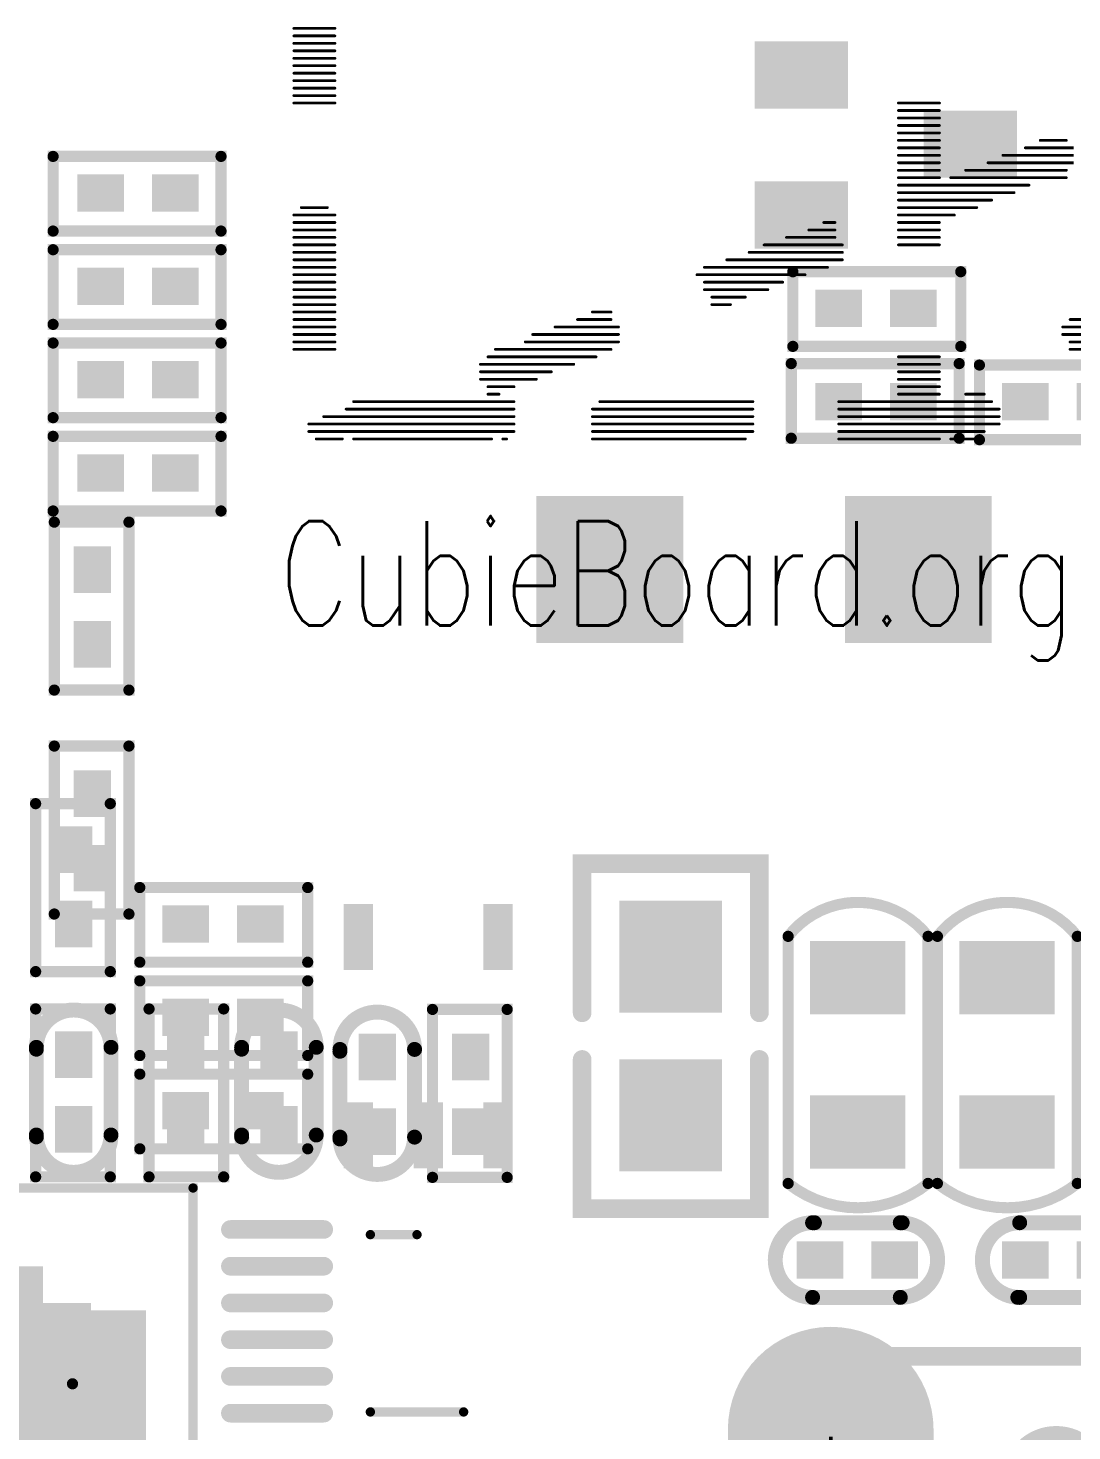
# Model space of a CAD drawing. Extents: x -396 to 4142, y 20 to 2755.
# Drawn here: x 766 to 1325, y 668 to 1420 of the extents above; entities that cross this region are included whole.
import ezdxf

# ---------------------------------------------------------------- set-up
doc = ezdxf.new("R2010")
doc.units = 0
for name, color, linetype in [('2D_LINE_105', 2, 'CONTINUOUS'), ('DRIL_PLTE_THRU_01', 16, 'CONTINUOUS'), ('DRIL_PLTE_THRU_02', 3, 'CONTINUOUS'), ('DRIL_PLTE_THRU_03', 96, 'CONTINUOUS'), ('DRIL_PLTE_THRU_04', 146, 'CONTINUOUS'), ('DRIL_PLTE_THRU_05', 2, 'CONTINUOUS'), ('DRIL_PLTE_THRU_06', 5, 'CONTINUOUS'), ('DRIL_SYMBOL', 255, 'CONTINUOUS'), ('PADS_BOT', 186, 'CONTINUOUS'), ('PADS_INNER', 1, 'CONTINUOUS'), ('PADS_TOP', 1, 'CONTINUOUS'), ('PART_BOT_2DLINE_00', 56, 'CONTINUOUS'), ('PART_TOP_2DLINE_00', 67, 'CONTINUOUS'), ('PART_TOP_2DLINE_01', 67, 'CONTINUOUS'), ('TEXT_105', 2, 'CONTINUOUS')]:
    doc.layers.add(name, color=color, linetype=linetype)
doc.styles.add('W10', font='simplex', dxfattribs={"width": 0.75})

# ---------------------------------------------------------------- blocks, each defined once
blk = doc.blocks.new('SMOOTH_1$5')
at = {"const_width": 0.75}
blk.add_lwpolyline([(-0.37, 0, 1), (0.37, 0, 1)], format="xyb", close=True, dxfattribs=at)
blk = doc.blocks.new('DRAWING_5811')
at = {"layer": '2D_LINE_105', "const_width": 1.5}
for points in [[(-12, 220), (10, 220)], [(-12, 216), (10, 216)], [(-12, 212), (10, 212)], [(-12, 208), (10, 208)], [(-12, 204), (10, 204)], [(-12, 200), (10, 200)], [(-12, 196), (10, 196)], [(-12, 192), (10, 192)], [(-12, 188), (10, 188)], [(-12, 184), (10, 184)], [(-12, 180), (10, 180)], [(312, 180), (334, 180)], [(312, 176), (334, 176)], [(312, 172), (334, 172)], [(312, 168), (334, 168)], [(312, 164), (334, 164)], [(312, 160), (334, 160)], [(388, 160), (402, 160)], [(312, 156), (334, 156)], [(312, 152), (334, 152)], [(368, 152), (406, 152)], [(380, 156), (406, 156)], [(312, 148), (334, 148)], [(312, 144), (334, 144)], [(348, 144), (402, 144)], [(360, 148), (406, 148)], [(312, 140), (334, 140)], [(312, 136), (382, 136)], [(340, 140), (402, 140)], [(312, 132), (374, 132)], [(312, 128), (362, 128)], [(-12, 120), (10, 120)], [(-8, 124), (6, 124)], [(312, 124), (354, 124)], [(312, 120), (342, 120)], [(-12, 116), (10, 116)], [(272, 116), (278, 116)], [(312, 116), (334, 116)], [(-12, 112), (10, 112)], [(-12, 108), (10, 108)], [(252, 108), (278, 108)], [(264, 112), (278, 112)], [(312, 112), (334, 112)], [(312, 108), (334, 108)], [(-12, 104), (10, 104)], [(-12, 100), (10, 100)], [(232, 100), (282, 100)], [(240, 104), (282, 104)], [(312, 104), (334, 104)], [(-12, 96), (10, 96)], [(-12, 92), (10, 92)], [(208, 92), (274, 92)], [(220, 96), (282, 96)], [(-12, 88), (10, 88)], [(-12, 84), (10, 84)], [(204, 88), (262, 88)], [(208, 84), (250, 84)], [(-12, 80), (10, 80)], [(-12, 76), (10, 76)], [(208, 80), (242, 80)], [(212, 76), (230, 76)], [(-12, 72), (10, 72)], [(-12, 68), (10, 68)], [(148, 68), (158, 68)], [(212, 72), (222, 72)], [(-12, 64), (10, 64)], [(-12, 60), (10, 60)], [(128, 60), (162, 60)], [(140, 64), (158, 64)], [(400, 60), (434, 60)], [(404, 64), (438, 64)], [(-12, 56), (10, 56)], [(-12, 52), (10, 52)], [(112, 52), (162, 52)], [(116, 56), (162, 56)], [(400, 56), (426, 56)], [(404, 52), (422, 52)], [(-12, 48), (10, 48)], [(96, 48), (158, 48)], [(404, 48), (418, 48)], [(88, 40), (138, 40)], [(92, 44), (150, 44)], [(312, 44), (334, 44)], [(312, 40), (334, 40)], [(88, 36), (126, 36)], [(88, 32), (118, 32)], [(312, 36), (334, 36)], [(312, 32), (334, 32)], [(92, 28), (106, 28)], [(92, 24), (98, 24)], [(312, 28), (334, 28)], [(312, 24), (334, 24)], [(348, 24), (358, 24)], [(16, 16), (106, 16)], [(20, 20), (106, 20)], [(148, 16), (234, 16)], [(152, 20), (234, 20)], [(280, 20), (362, 20)], [(280, 16), (366, 16)], [(-4, 8), (106, 8)], [(4, 12), (106, 12)], [(148, 12), (234, 12)], [(148, 8), (234, 8)], [(280, 12), (366, 12)], [(280, 8), (366, 8)], [(-4, 4), (106, 4)], [(0, 0), (14, 0)], [(20, 0), (94, 0)], [(100, 0), (102, 0)], [(148, 4), (234, 4)], [(148, 0), (230, 0)], [(280, 4), (358, 4)], [(280, 0), (334, 0)], [(340, 0), (354, 0)]]:
    blk.add_lwpolyline(points, dxfattribs=at)
at = {"layer": '2D_LINE_105'}
for p in [(-12, 220), (10, 220), (-12, 216), (-12, 212), (10, 216), (10, 212), (-12, 208), (-12, 204), (10, 208), (10, 204), (-12, 200), (-12, 196), (10, 200), (10, 196), (-12, 192), (-12, 188), (10, 192), (10, 188), (-12, 184), (-12, 180), (10, 184), (10, 180), (312, 180), (334, 180), (312, 176), (334, 176), (312, 172), (312, 168), (334, 172), (334, 168), (312, 164), (312, 160), (334, 164), (334, 160), (388, 160), (402, 160), (312, 156), (312, 152), (334, 156), (334, 152), (368, 152), (380, 156), (312, 148), (312, 144), (334, 148), (334, 144), (348, 144), (360, 148), (402, 144), (312, 140), (312, 136), (334, 140), (340, 140), (382, 136), (402, 140), (312, 132), (312, 128), (362, 128), (374, 132), (-12, 120), (-8, 124), (6, 124), (10, 120), (312, 124), (312, 120), (342, 120), (354, 124), (-12, 116), (10, 116), (272, 116), (278, 116), (312, 116), (334, 116), (-12, 112), (-12, 108), (10, 112), (10, 108), (252, 108), (264, 112), (278, 112), (278, 108), (312, 112), (312, 108), (334, 112), (334, 108), (-12, 104), (-12, 100), (10, 104), (10, 100), (232, 100), (240, 104), (282, 104), (282, 100), (312, 104), (334, 104), (-12, 96), (-12, 92), (10, 96), (10, 92), (208, 92), (220, 96), (274, 92), (282, 96), (-12, 88), (-12, 84), (10, 88), (10, 84), (204, 88), (208, 84), (250, 84), (262, 88), (-12, 80), (-12, 76), (10, 80), (10, 76), (208, 80), (212, 76), (230, 76), (242, 80), (-12, 72), (-12, 68), (10, 72), (10, 68), (148, 68), (158, 68), (212, 72), (222, 72), (-12, 64), (-12, 60), (10, 64), (10, 60), (128, 60), (140, 64), (158, 64), (162, 60), (400, 60), (404, 64), (-12, 56), (-12, 52), (10, 56), (10, 52), (112, 52), (116, 56), (162, 56), (162, 52), (400, 56), (404, 52), (-12, 48), (10, 48), (96, 48), (158, 48), (404, 48), (88, 40), (92, 44), (138, 40), (150, 44), (312, 44), (312, 40), (334, 44), (334, 40), (88, 36), (88, 32), (118, 32), (126, 36), (312, 36), (312, 32), (334, 36), (334, 32), (92, 28), (92, 24), (98, 24), (106, 28), (312, 28), (312, 24), (334, 28), (334, 24), (348, 24), (358, 24), (16, 16), (20, 20), (106, 20), (106, 16), (148, 16), (152, 20), (234, 20), (234, 16), (280, 20), (280, 16), (362, 20), (366, 16), (-4, 8), (4, 12), (106, 12), (106, 8), (148, 12), (148, 8), (234, 12), (234, 8), (280, 12), (280, 8), (366, 12), (366, 8), (-4, 4), (0, 0), (14, 0), (20, 0), (94, 0), (100, 0), (102, 0), (106, 4), (148, 4), (148, 0), (230, 0), (234, 4), (280, 4), (280, 0), (334, 0), (340, 0), (354, 0), (358, 4)]:
    blk.add_blockref('SMOOTH_1$5', p, dxfattribs=at)
blk = doc.blocks.new('SMOOTH_8')
at = {"const_width": 4}
blk.add_lwpolyline([(-2, 0, 1), (2, 0, 1)], format="xyb", close=True, dxfattribs=at)
blk = doc.blocks.new('PART_BODY_TOP_5733')
at = {"layer": 'PART_TOP_2DLINE_00', "const_width": 8}
for points in [[(-24, -20, -1), (-24, 20)], [(23, 20, -1), (23, -20)]]:
    blk.add_lwpolyline(points, format="xyb", dxfattribs=at)
for points in [[(-24, 20), (23, 20)], [(-23, -20), (24, -20)]]:
    blk.add_lwpolyline(points, dxfattribs=at)
at = {"layer": 'PART_TOP_2DLINE_00'}
for p in [(-24, 20), (-24, 20), (23, 20), (23, 20), (-24, -20), (-23, -20), (23, -20), (24, -20)]:
    blk.add_blockref('SMOOTH_8', p, dxfattribs=at)
blk = doc.blocks.new('DRIL_HOLE_0')
blk.add_lwpolyline([(0, 0, 1), (0, 0, 1)], format="xyb", close=True)
blk = doc.blocks.new('PAD_0')
blk.add_lwpolyline([(0, 0, 1), (0, 0, 1)], format="xyb", close=True)
blk = doc.blocks.new('PAD_2')
at = {"const_width": 20}
blk.add_lwpolyline([(-12.5, 0), (12.5, 0)], dxfattribs=at)
blk = doc.blocks.new('STK_TOP_8')
at = {"layer": 'DRIL_PLTE_THRU_01'}
blk.add_blockref('DRIL_HOLE_0', (0, 0), dxfattribs=at)
at = {"layer": 'DRIL_PLTE_THRU_02'}
blk.add_blockref('DRIL_HOLE_0', (0, 0), dxfattribs=at)
at = {"layer": 'DRIL_PLTE_THRU_03'}
blk.add_blockref('DRIL_HOLE_0', (0, 0), dxfattribs=at)
at = {"layer": 'DRIL_PLTE_THRU_04'}
blk.add_blockref('DRIL_HOLE_0', (0, 0), dxfattribs=at)
at = {"layer": 'DRIL_PLTE_THRU_05'}
blk.add_blockref('DRIL_HOLE_0', (0, 0), dxfattribs=at)
at = {"layer": 'DRIL_PLTE_THRU_06'}
blk.add_blockref('DRIL_HOLE_0', (0, 0), dxfattribs=at)
at = {"layer": 'PADS_BOT'}
blk.add_blockref('PAD_0', (0, 0), dxfattribs=at)
at = {"layer": 'PADS_INNER'}
blk.add_blockref('PAD_0', (0, 0), dxfattribs=at)
at = {"layer": 'PADS_TOP'}
blk.add_blockref('PAD_2', (0, 0), dxfattribs=at)
blk = doc.blocks.new('SYM_TOP_9')
for name, p in [('PART_BODY_TOP_5733', (0, 0)), ('STK_TOP_8', (-20, 0)), ('STK_TOP_8', (20, 0))]:
    blk.add_blockref(name, p)
blk = doc.blocks.new('PART_TOP_57')
blk.add_blockref('SYM_TOP_9', (0, 0))
blk = doc.blocks.new('PART_TOP_118')
blk.add_blockref('SYM_TOP_9', (0, 0))
blk = doc.blocks.new('SMOOTH_6')
at = {"const_width": 3}
blk.add_lwpolyline([(-1.5, 0, 1), (1.5, 0, 1)], format="xyb", close=True, dxfattribs=at)
blk = doc.blocks.new('PART_BODY_BOT_5731')
at = {"layer": 'PART_BOT_2DLINE_00', "const_width": 6}
blk.add_lwpolyline([(-44.57, -19.61), (-44.57, 20.39), (45.43, 20.39), (45.43, -19.61)], close=True, dxfattribs=at)
at = {"layer": 'PART_BOT_2DLINE_00'}
for p in [(-44.57, 20.39), (45.43, 20.39), (-44.57, -19.61), (45.43, -19.61)]:
    blk.add_blockref('SMOOTH_6', p, dxfattribs=at)
blk = doc.blocks.new('STK_BOT_8')
at = {"layer": 'DRIL_PLTE_THRU_01'}
blk.add_blockref('DRIL_HOLE_0', (0, 0), dxfattribs=at)
at = {"layer": 'DRIL_PLTE_THRU_02'}
blk.add_blockref('DRIL_HOLE_0', (0, 0), dxfattribs=at)
at = {"layer": 'DRIL_PLTE_THRU_03'}
blk.add_blockref('DRIL_HOLE_0', (0, 0), dxfattribs=at)
at = {"layer": 'DRIL_PLTE_THRU_04'}
blk.add_blockref('DRIL_HOLE_0', (0, 0), dxfattribs=at)
at = {"layer": 'DRIL_PLTE_THRU_05'}
blk.add_blockref('DRIL_HOLE_0', (0, 0), dxfattribs=at)
at = {"layer": 'DRIL_PLTE_THRU_06'}
blk.add_blockref('DRIL_HOLE_0', (0, 0), dxfattribs=at)
at = {"layer": 'PADS_BOT'}
blk.add_blockref('PAD_2', (0, 0), dxfattribs=at)
at = {"layer": 'PADS_INNER'}
blk.add_blockref('PAD_0', (0, 0), dxfattribs=at)
at = {"layer": 'PADS_TOP'}
blk.add_blockref('PAD_0', (0, 0), dxfattribs=at)
blk = doc.blocks.new('SYM_BOT_7')
for name, p in [('PART_BODY_BOT_5731', (0, 0)), ('STK_BOT_8', (-20, 0)), ('STK_BOT_8', (20, 0))]:
    blk.add_blockref(name, p)
blk = doc.blocks.new('PART_BOT_123')
blk.add_blockref('SYM_BOT_7', (0, 0))
blk = doc.blocks.new('PART_BODY_TOP_5745')
at = {"layer": 'PART_TOP_2DLINE_00', "const_width": 6}
for points in [[(-289.37, 393.7), (289.37, 393.7)], [(-289.37, 393.7), (-289.37, -157.48)], [(289.37, 393.7), (289.37, -177.17)]]:
    blk.add_lwpolyline(points, dxfattribs=at)
blk.add_lwpolyline([(-289.37, -157.48), (92.52, -157.48, -0.156149), (129.92, -177.17), (289.37, -177.17)], format="xyb", dxfattribs=at)
at = {"layer": 'PART_TOP_2DLINE_00'}
for p in [(-289.37, 393.7), (-289.37, 393.7), (289.37, 393.7), (289.37, 393.7), (-289.37, -157.48), (-289.37, -157.48), (92.52, -157.48), (129.92, -177.17), (289.37, -177.17), (289.37, -177.17)]:
    blk.add_blockref('SMOOTH_6', p, dxfattribs=at)
blk = doc.blocks.new('PAD_12')
at = {"const_width": 59.06}
blk.add_lwpolyline([(-43.31, 0), (43.31, 0)], dxfattribs=at)
blk = doc.blocks.new('STK_TOP_19')
at = {"layer": 'DRIL_PLTE_THRU_01'}
blk.add_blockref('DRIL_HOLE_0', (0, 0), dxfattribs=at)
at = {"layer": 'DRIL_PLTE_THRU_02'}
blk.add_blockref('DRIL_HOLE_0', (0, 0), dxfattribs=at)
at = {"layer": 'DRIL_PLTE_THRU_03'}
blk.add_blockref('DRIL_HOLE_0', (0, 0), dxfattribs=at)
at = {"layer": 'DRIL_PLTE_THRU_04'}
blk.add_blockref('DRIL_HOLE_0', (0, 0), dxfattribs=at)
at = {"layer": 'DRIL_PLTE_THRU_05'}
blk.add_blockref('DRIL_HOLE_0', (0, 0), dxfattribs=at)
at = {"layer": 'DRIL_PLTE_THRU_06'}
blk.add_blockref('DRIL_HOLE_0', (0, 0), dxfattribs=at)
at = {"layer": 'PADS_BOT'}
blk.add_blockref('PAD_0', (0, 0), dxfattribs=at)
at = {"layer": 'PADS_INNER'}
blk.add_blockref('PAD_0', (0, 0), dxfattribs=at)
at = {"layer": 'PADS_TOP', "rotation": 90}
blk.add_blockref('PAD_12', (0, 0), dxfattribs=at)
blk = doc.blocks.new('SYM_TOP_21')
for name, p in [('STK_TOP_19', (269.69, 393.7)), ('PART_BODY_TOP_5745', (0, 0))]:
    blk.add_blockref(name, p)
blk = doc.blocks.new('PART_TOP_135')
blk.add_blockref('SYM_TOP_21', (0, 0))
blk = doc.blocks.new('SMOOTH_10')
at = {"const_width": 5}
blk.add_lwpolyline([(-2.5, 0, 1), (2.5, 0, 1)], format="xyb", close=True, dxfattribs=at)
blk = doc.blocks.new('PART_BODY_TOP_5753')
at = {"layer": 'PART_TOP_2DLINE_00', "const_width": 10}
blk.add_lwpolyline([(-255.91, 66.93), (255.91, 66.93), (255.91, -614.57), (-255.91, -614.57)], close=True, dxfattribs=at)
at = {"layer": 'PART_TOP_2DLINE_01', "const_width": 10}
for points in [[(-258.23, -65.47), (257.52, -65.47)], [(-258.23, -600.91), (-258.23, -65.47)], [(257.52, -600.91), (257.52, -65.47)], [(241.77, -81.22), (-242.48, -81.22)], [(-242.48, -604.84), (-242.48, -81.22)], [(-216.89, -81.22), (-216.89, -593.03)], [(216.18, -81.22), (216.18, -593.03)], [(241.77, -604.84), (241.77, -81.22)], [(-150.35, -100.91), (-125.94, -100.91)], [(-150.35, -108.78), (-150.35, -100.91)], [(-125.94, -100.91), (-125.94, -108.78)], [(-51.93, -100.91), (-27.52, -100.91)], [(-51.93, -108.78), (-51.93, -100.91)], [(-27.52, -100.91), (-27.52, -108.78)], [(26.81, -100.91), (51.22, -100.91)], [(26.81, -108.78), (26.81, -100.91)], [(51.22, -100.91), (51.22, -108.78)], [(125.24, -100.91), (149.65, -100.91)], [(125.24, -108.78), (125.24, -100.91)], [(149.65, -100.91), (149.65, -108.78)], [(-125.94, -108.78), (-150.35, -108.78)], [(-27.52, -108.78), (-51.93, -108.78)], [(51.22, -108.78), (26.81, -108.78)], [(149.65, -108.78), (125.24, -108.78)], [(-289.84, -179.58), (-270.04, -175.47)], [(-258.23, -175.68), (-278.95, -179.98)], [(-270.04, -250.51), (-270.04, -171.77)], [(-258.23, -171.77), (-270.04, -171.77)], [(257.52, -171.77), (269.33, -171.77)], [(257.52, -175.68), (278.25, -179.98)], [(269.33, -250.51), (269.33, -171.77)], [(289.13, -179.58), (269.33, -175.47)], [(-291.69, -241.9), (-291.69, -180.38)], [(-289.84, -179.58), (-289.84, -242.7)], [(-249.55, -186.63), (-287.83, -181.52)], [(-287.83, -181.52), (-287.83, -240.77)], [(-279.88, -241.9), (-279.88, -180.38)], [(-278.95, -179.98), (-278.95, -180.77)], [(-278.95, -180.77), (-278.95, -241.51)], [(-277.95, -180.95), (-239.67, -186.06)], [(-277.95, -180.95), (-277.95, -241.33)], [(277.24, -180.95), (238.97, -186.06)], [(248.84, -186.63), (287.12, -181.52)], [(277.24, -180.95), (277.24, -241.33)], [(278.25, -179.98), (278.25, -180.77)], [(278.25, -180.77), (278.25, -241.51)], [(279.17, -180.38), (279.17, -241.9)], [(287.12, -181.52), (287.12, -240.77)], [(289.13, -179.58), (289.13, -242.7)], [(290.98, -180.38), (290.98, -241.9)], [(-249.55, -186.63), (-239.67, -186.06)], [(238.97, -186.06), (248.84, -186.63)], [(-239.55, -206.28), (-229.67, -205.71)], [(-239.55, -206.28), (-239.55, -216)], [(-229.67, -205.71), (-229.67, -216.57)], [(228.96, -205.71), (238.84, -206.28)], [(228.96, -205.71), (228.96, -216.57)], [(238.84, -206.28), (238.84, -216)], [(-229.67, -216.57), (-239.55, -216)], [(238.84, -216), (228.96, -216.57)], [(-249.55, -235.66), (-287.83, -240.77)], [(-277.95, -241.33), (-239.67, -236.22)], [(-239.67, -236.22), (-249.55, -235.66)], [(248.84, -235.66), (238.97, -236.22)], [(277.24, -241.33), (238.97, -236.22)], [(248.84, -235.66), (287.12, -240.77)], [(-289.84, -242.7), (-270.04, -246.81)], [(-278.95, -241.51), (-278.95, -242.3)], [(-258.23, -246.6), (-278.95, -242.3)], [(257.52, -246.6), (278.25, -242.3)], [(289.13, -242.7), (269.33, -246.81)], [(278.25, -241.51), (278.25, -242.3)], [(-258.23, -250.51), (-270.04, -250.51)], [(257.52, -250.51), (269.33, -250.51)], [(257.52, -262.32), (-258.23, -262.32)], [(-242.48, -596.97), (241.77, -596.97)], [(-216.89, -593.03), (216.18, -593.03)], [(-283.82, -600.91), (-283.82, -604.84)], [(283.11, -600.91), (-283.82, -600.91)], [(-283.82, -604.84), (-283.82, -616.65)], [(-242.48, -604.84), (-242.48, -616.65)], [(241.77, -604.84), (241.77, -616.65)], [(283.11, -600.91), (283.11, -604.84)], [(283.11, -604.84), (283.11, -616.65)], [(-283.82, -616.65), (-262.17, -616.65)], [(-242.48, -616.65), (241.77, -616.65)], [(283.11, -616.65), (261.46, -616.65)]]:
    blk.add_lwpolyline(points, dxfattribs=at)
for points in [[(-244.13, -604.85, 0.10334), (-242.48, -596.97)], [(241.77, -596.97, 0.10334), (243.42, -604.85)], [(-262.17, -616.65, 0.298113), (-244.13, -604.85)], [(243.42, -604.85, 0.298113), (261.46, -616.65)]]:
    blk.add_lwpolyline(points, format="xyb", dxfattribs=at)
at = {"layer": 'PART_TOP_2DLINE_00'}
for p in [(-255.91, 66.93), (255.91, 66.93), (-255.91, -614.57), (255.91, -614.57)]:
    blk.add_blockref('SMOOTH_10', p, dxfattribs=at)
at = {"layer": 'PART_TOP_2DLINE_01'}
for p in [(-258.23, -65.47), (-258.23, -65.47), (257.52, -65.47), (257.52, -65.47), (-242.48, -81.22), (-242.48, -81.22), (-216.89, -81.22), (216.18, -81.22), (241.77, -81.22), (241.77, -81.22), (-150.35, -100.91), (-150.35, -100.91), (-125.94, -100.91), (-125.94, -100.91), (-51.93, -100.91), (-51.93, -100.91), (-27.52, -100.91), (-27.52, -100.91), (26.81, -100.91), (26.81, -100.91), (51.22, -100.91), (51.22, -100.91), (125.24, -100.91), (125.24, -100.91), (149.65, -100.91), (149.65, -100.91), (-150.35, -108.78), (-150.35, -108.78), (-125.94, -108.78), (-125.94, -108.78), (-51.93, -108.78), (-51.93, -108.78), (-27.52, -108.78), (-27.52, -108.78), (26.81, -108.78), (26.81, -108.78), (51.22, -108.78), (51.22, -108.78), (125.24, -108.78), (125.24, -108.78), (149.65, -108.78), (149.65, -108.78), (-270.04, -171.77), (-270.04, -171.77), (-270.04, -175.47), (-258.23, -171.77), (-258.23, -175.68), (257.52, -171.77), (257.52, -175.68), (269.33, -171.77), (269.33, -171.77), (269.33, -175.47), (-291.69, -180.38), (-289.84, -179.58), (-289.84, -179.58), (-287.83, -181.52), (-287.83, -181.52), (-279.88, -180.38), (-278.95, -179.98), (-278.95, -179.98), (-278.95, -180.77), (-278.95, -180.77), (-277.95, -180.95), (-277.95, -180.95), (277.24, -180.95), (277.24, -180.95), (278.25, -179.98), (278.25, -179.98), (278.25, -180.77), (278.25, -180.77), (279.17, -180.38), (287.12, -181.52), (287.12, -181.52), (289.13, -179.58), (289.13, -179.58), (290.98, -180.38), (-249.55, -186.63), (-249.55, -186.63), (-239.67, -186.06), (-239.67, -186.06), (238.97, -186.06), (238.97, -186.06), (248.84, -186.63), (248.84, -186.63), (-239.55, -206.28), (-239.55, -206.28), (-229.67, -205.71), (-229.67, -205.71), (228.96, -205.71), (228.96, -205.71), (238.84, -206.28), (238.84, -206.28), (-239.55, -216), (-239.55, -216), (-229.67, -216.57), (-229.67, -216.57), (228.96, -216.57), (228.96, -216.57), (238.84, -216), (238.84, -216), (-249.55, -235.66), (-249.55, -235.66), (-239.67, -236.22), (-239.67, -236.22), (238.97, -236.22), (238.97, -236.22), (248.84, -235.66), (248.84, -235.66), (-291.69, -241.9), (-289.84, -242.7), (-289.84, -242.7), (-287.83, -240.77), (-287.83, -240.77), (-279.88, -241.9), (-278.95, -241.51), (-278.95, -241.51), (-278.95, -242.3), (-278.95, -242.3), (-277.95, -241.33), (-277.95, -241.33), (277.24, -241.33), (277.24, -241.33), (278.25, -241.51), (278.25, -241.51), (278.25, -242.3), (278.25, -242.3), (279.17, -241.9), (287.12, -240.77), (287.12, -240.77), (289.13, -242.7), (289.13, -242.7), (290.98, -241.9), (-270.04, -246.81), (-270.04, -250.51), (-270.04, -250.51), (-258.23, -246.6), (-258.23, -250.51), (257.52, -246.6), (257.52, -250.51), (269.33, -246.81), (269.33, -250.51), (269.33, -250.51), (-258.23, -262.32), (257.52, -262.32), (-242.48, -596.97), (-242.48, -596.97), (-216.89, -593.03), (-216.89, -593.03), (216.18, -593.03), (216.18, -593.03), (241.77, -596.97), (241.77, -596.97), (-283.82, -600.91), (-283.82, -600.91), (-283.82, -604.84), (-283.82, -604.84), (-258.23, -600.91), (-244.13, -604.85), (-244.13, -604.85), (-242.48, -604.84), (-242.48, -604.84), (241.77, -604.84), (241.77, -604.84), (243.42, -604.85), (243.42, -604.85), (257.52, -600.91), (283.11, -600.91), (283.11, -600.91), (283.11, -604.84), (283.11, -604.84), (-283.82, -616.65), (-283.82, -616.65), (-262.17, -616.65), (-262.17, -616.65), (-242.48, -616.65), (-242.48, -616.65), (241.77, -616.65), (241.77, -616.65), (261.46, -616.65), (261.46, -616.65), (283.11, -616.65), (283.11, -616.65)]:
    blk.add_blockref('SMOOTH_10', p, dxfattribs=at)
blk = doc.blocks.new('DRIL_SYMBOL_35$4330708661')
at = {"layer": 'DRIL_SYMBOL', "const_width": 2}
for points in [[(0, -10), (0, 10)], [(-10, 0), (10, 0)]]:
    blk.add_lwpolyline(points, dxfattribs=at)
blk = doc.blocks.new('DRIL_HOLE_35$4330708661')
at = {"const_width": 17.72}
blk.add_lwpolyline([(-8.86, 0, 1), (8.86, 0, 1)], format="xyb", close=True, dxfattribs=at)
blk.add_blockref('DRIL_SYMBOL_35$4330708661', (0, 0))
blk = doc.blocks.new('PAD_25')
at = {"const_width": 29.53}
blk.add_lwpolyline([(0, -14.76, 1), (0, 14.76, 1)], format="xyb", close=True, dxfattribs=at)
blk = doc.blocks.new('STK_TOP_36')
at = {"layer": 'DRIL_PLTE_THRU_01'}
blk.add_blockref('DRIL_HOLE_35$4330708661', (0, 0), dxfattribs=at)
at = {"layer": 'DRIL_PLTE_THRU_02'}
blk.add_blockref('DRIL_HOLE_35$4330708661', (0, 0), dxfattribs=at)
at = {"layer": 'DRIL_PLTE_THRU_03'}
blk.add_blockref('DRIL_HOLE_35$4330708661', (0, 0), dxfattribs=at)
at = {"layer": 'DRIL_PLTE_THRU_04'}
blk.add_blockref('DRIL_HOLE_35$4330708661', (0, 0), dxfattribs=at)
at = {"layer": 'DRIL_PLTE_THRU_05'}
blk.add_blockref('DRIL_HOLE_35$4330708661', (0, 0), dxfattribs=at)
at = {"layer": 'DRIL_PLTE_THRU_06'}
blk.add_blockref('DRIL_HOLE_35$4330708661', (0, 0), dxfattribs=at)
at = {"layer": 'PADS_BOT'}
blk.add_blockref('PAD_25', (0, 0), dxfattribs=at)
at = {"layer": 'PADS_INNER'}
blk.add_blockref('PAD_25', (0, 0), dxfattribs=at)
at = {"layer": 'PADS_TOP'}
blk.add_blockref('PAD_25', (0, 0), dxfattribs=at)
blk = doc.blocks.new('DRIL_SYMBOL_98$4251968504')
at = {"layer": 'DRIL_SYMBOL', "const_width": 2}
for points in [[(0, -10), (0, 10)], [(-10, 0), (10, 0)]]:
    blk.add_lwpolyline(points, dxfattribs=at)
blk = doc.blocks.new('DRIL_HOLE_98$4251968504')
at = {"const_width": 49.21}
blk.add_lwpolyline([(-24.61, 0, 1), (24.61, 0, 1)], format="xyb", close=True, dxfattribs=at)
blk.add_blockref('DRIL_SYMBOL_98$4251968504', (0, 0))
blk = doc.blocks.new('PAD_26')
at = {"const_width": 55.12}
blk.add_lwpolyline([(-13.78, -27.56), (13.78, -27.56, 1), (13.78, 27.56), (-13.78, 27.56, 1)], format="xyb", close=True, dxfattribs=at)
blk = doc.blocks.new('STK_TOP_37')
at = {"layer": 'DRIL_PLTE_THRU_01'}
blk.add_blockref('DRIL_HOLE_98$4251968504', (0, 0), dxfattribs=at)
at = {"layer": 'DRIL_PLTE_THRU_02'}
blk.add_blockref('DRIL_HOLE_98$4251968504', (0, 0), dxfattribs=at)
at = {"layer": 'DRIL_PLTE_THRU_03'}
blk.add_blockref('DRIL_HOLE_98$4251968504', (0, 0), dxfattribs=at)
at = {"layer": 'DRIL_PLTE_THRU_04'}
blk.add_blockref('DRIL_HOLE_98$4251968504', (0, 0), dxfattribs=at)
at = {"layer": 'DRIL_PLTE_THRU_05'}
blk.add_blockref('DRIL_HOLE_98$4251968504', (0, 0), dxfattribs=at)
at = {"layer": 'DRIL_PLTE_THRU_06'}
blk.add_blockref('DRIL_HOLE_98$4251968504', (0, 0), dxfattribs=at)
at = {"layer": 'PADS_BOT', "rotation": 90}
blk.add_blockref('PAD_26', (0, 0), dxfattribs=at)
at = {"layer": 'PADS_INNER', "rotation": 90}
blk.add_blockref('PAD_26', (0, 0), dxfattribs=at)
at = {"layer": 'PADS_TOP', "rotation": 90}
blk.add_blockref('PAD_26', (0, 0), dxfattribs=at)
blk = doc.blocks.new('SYM_TOP_29')
for name, p in [('STK_TOP_37', (-258.66, 13.78)), ('PART_BODY_TOP_5753', (0, 0)), ('STK_TOP_36', (-137.8, 0))]:
    blk.add_blockref(name, p)
blk = doc.blocks.new('PART_TOP_177')
blk.add_blockref('SYM_TOP_29', (0, 0))
blk = doc.blocks.new('PART_BODY_TOP_5731')
at = {"layer": 'PART_TOP_2DLINE_00', "const_width": 6}
blk.add_lwpolyline([(-44.57, -19.61), (-44.57, 20.39), (45.43, 20.39), (45.43, -19.61)], close=True, dxfattribs=at)
at = {"layer": 'PART_TOP_2DLINE_00'}
for p in [(-44.57, 20.39), (45.43, 20.39), (-44.57, -19.61), (45.43, -19.61)]:
    blk.add_blockref('SMOOTH_6', p, dxfattribs=at)
blk = doc.blocks.new('SYM_TOP_7')
for name, p in [('PART_BODY_TOP_5731', (0, 0)), ('STK_TOP_8', (-20, 0)), ('STK_TOP_8', (20, 0))]:
    blk.add_blockref(name, p)
blk = doc.blocks.new('PART_TOP_188')
blk.add_blockref('SYM_TOP_7', (0, 0))
blk = doc.blocks.new('PART_TOP_194')
blk.add_blockref('SYM_TOP_7', (0, 0))
blk = doc.blocks.new('PART_BOT_196')
blk.add_blockref('SYM_BOT_7', (0, 0))
blk = doc.blocks.new('PART_BODY_BOT_5733')
at = {"layer": 'PART_BOT_2DLINE_00', "const_width": 8}
for points in [[(-24, -20, -1), (-24, 20)], [(23, 20, -1), (23, -20)]]:
    blk.add_lwpolyline(points, format="xyb", dxfattribs=at)
for points in [[(-24, 20), (23, 20)], [(-23, -20), (24, -20)]]:
    blk.add_lwpolyline(points, dxfattribs=at)
at = {"layer": 'PART_BOT_2DLINE_00'}
for p in [(-24, 20), (-24, 20), (23, 20), (23, 20), (-24, -20), (-23, -20), (23, -20), (24, -20)]:
    blk.add_blockref('SMOOTH_8', p, dxfattribs=at)
blk = doc.blocks.new('SYM_BOT_9')
for name, p in [('PART_BODY_BOT_5733', (0, 0)), ('STK_BOT_8', (-20, 0)), ('STK_BOT_8', (20, 0))]:
    blk.add_blockref(name, p)
blk = doc.blocks.new('PART_BOT_215')
blk.add_blockref('SYM_BOT_9', (0, 0))
blk = doc.blocks.new('PART_BOT_216')
blk.add_blockref('SYM_BOT_9', (0, 0))
blk = doc.blocks.new('PART_BODY_BOT_5745')
at = {"layer": 'PART_BOT_2DLINE_00', "const_width": 6}
for points in [[(-289.37, 393.7), (289.37, 393.7)], [(-289.37, 393.7), (-289.37, -157.48)], [(289.37, 393.7), (289.37, -177.17)]]:
    blk.add_lwpolyline(points, dxfattribs=at)
blk.add_lwpolyline([(-289.37, -157.48), (92.52, -157.48, -0.156149), (129.92, -177.17), (289.37, -177.17)], format="xyb", dxfattribs=at)
at = {"layer": 'PART_BOT_2DLINE_00'}
for p in [(-289.37, 393.7), (-289.37, 393.7), (289.37, 393.7), (289.37, 393.7), (-289.37, -157.48), (-289.37, -157.48), (92.52, -157.48), (129.92, -177.17), (289.37, -177.17), (289.37, -177.17)]:
    blk.add_blockref('SMOOTH_6', p, dxfattribs=at)
blk = doc.blocks.new('PAD_9')
at = {"const_width": 27.56}
blk.add_lwpolyline([(-43.31, 0), (43.31, 0)], dxfattribs=at)
blk = doc.blocks.new('STK_BOT_16')
at = {"layer": 'DRIL_PLTE_THRU_01'}
blk.add_blockref('DRIL_HOLE_0', (0, 0), dxfattribs=at)
at = {"layer": 'DRIL_PLTE_THRU_02'}
blk.add_blockref('DRIL_HOLE_0', (0, 0), dxfattribs=at)
at = {"layer": 'DRIL_PLTE_THRU_03'}
blk.add_blockref('DRIL_HOLE_0', (0, 0), dxfattribs=at)
at = {"layer": 'DRIL_PLTE_THRU_04'}
blk.add_blockref('DRIL_HOLE_0', (0, 0), dxfattribs=at)
at = {"layer": 'DRIL_PLTE_THRU_05'}
blk.add_blockref('DRIL_HOLE_0', (0, 0), dxfattribs=at)
at = {"layer": 'DRIL_PLTE_THRU_06'}
blk.add_blockref('DRIL_HOLE_0', (0, 0), dxfattribs=at)
at = {"layer": 'PADS_BOT', "rotation": 90}
blk.add_blockref('PAD_9', (0, 0), dxfattribs=at)
at = {"layer": 'PADS_INNER'}
blk.add_blockref('PAD_0', (0, 0), dxfattribs=at)
at = {"layer": 'PADS_TOP'}
blk.add_blockref('PAD_0', (0, 0), dxfattribs=at)
blk = doc.blocks.new('PAD_10')
at = {"const_width": 47.24}
blk.add_lwpolyline([(-39.37, 0), (39.37, 0)], dxfattribs=at)
blk = doc.blocks.new('STK_BOT_17')
at = {"layer": 'DRIL_PLTE_THRU_01'}
blk.add_blockref('DRIL_HOLE_0', (0, 0), dxfattribs=at)
at = {"layer": 'DRIL_PLTE_THRU_02'}
blk.add_blockref('DRIL_HOLE_0', (0, 0), dxfattribs=at)
at = {"layer": 'DRIL_PLTE_THRU_03'}
blk.add_blockref('DRIL_HOLE_0', (0, 0), dxfattribs=at)
at = {"layer": 'DRIL_PLTE_THRU_04'}
blk.add_blockref('DRIL_HOLE_0', (0, 0), dxfattribs=at)
at = {"layer": 'DRIL_PLTE_THRU_05'}
blk.add_blockref('DRIL_HOLE_0', (0, 0), dxfattribs=at)
at = {"layer": 'DRIL_PLTE_THRU_06'}
blk.add_blockref('DRIL_HOLE_0', (0, 0), dxfattribs=at)
at = {"layer": 'PADS_BOT', "rotation": 90}
blk.add_blockref('PAD_10', (0, 0), dxfattribs=at)
at = {"layer": 'PADS_INNER'}
blk.add_blockref('PAD_0', (0, 0), dxfattribs=at)
at = {"layer": 'PADS_TOP'}
blk.add_blockref('PAD_0', (0, 0), dxfattribs=at)
blk = doc.blocks.new('SYM_BOT_21')
for name, p in [('STK_BOT_16', (-259.84, 413.39)), ('STK_BOT_17', (-305.12, 393.7)), ('PART_BODY_BOT_5745', (0, 0))]:
    blk.add_blockref(name, p)
blk = doc.blocks.new('PART_BOT_234')
blk.add_blockref('SYM_BOT_21', (0, 0))
blk = doc.blocks.new('PART_TOP_237')
blk.add_blockref('SYM_TOP_7', (0, 0))
blk = doc.blocks.new('PART_TOP_238')
blk.add_blockref('SYM_TOP_7', (0, 0))
blk = doc.blocks.new('PART_TOP_239')
blk.add_blockref('SYM_TOP_7', (0, 0))
blk = doc.blocks.new('PART_TOP_240')
blk.add_blockref('SYM_TOP_7', (0, 0))
blk = doc.blocks.new('PART_TOP_243')
blk.add_blockref('SYM_TOP_7', (0, 0))
blk = doc.blocks.new('PART_TOP_244')
blk.add_blockref('SYM_TOP_7', (0, 0))
blk = doc.blocks.new('PART_BOT_269')
blk.add_blockref('SYM_BOT_7', (0, 0))
blk = doc.blocks.new('PART_BODY_BOT_5760')
at = {"layer": 'PART_BOT_2DLINE_00', "const_width": 10}
for points in [[(-12.5, 47.5), (-92.5, 47.5), (-92.5, -47.5), (-12.5, -47.5)], [(12.5, 47.5), (92.5, 47.5), (92.5, -47.5), (12.5, -47.5)]]:
    blk.add_lwpolyline(points, dxfattribs=at)
at = {"layer": 'PART_BOT_2DLINE_00'}
for p in [(-92.5, 47.5), (-12.5, 47.5), (12.5, 47.5), (92.5, 47.5), (-92.5, -47.5), (-12.5, -47.5), (12.5, -47.5), (92.5, -47.5)]:
    blk.add_blockref('SMOOTH_10', p, dxfattribs=at)
blk = doc.blocks.new('PAD_31')
at = {"const_width": 55}
blk.add_lwpolyline([(-30, 0), (30, 0)], dxfattribs=at)
blk = doc.blocks.new('STK_BOT_44')
at = {"layer": 'DRIL_PLTE_THRU_01'}
blk.add_blockref('DRIL_HOLE_0', (0, 0), dxfattribs=at)
at = {"layer": 'DRIL_PLTE_THRU_02'}
blk.add_blockref('DRIL_HOLE_0', (0, 0), dxfattribs=at)
at = {"layer": 'DRIL_PLTE_THRU_03'}
blk.add_blockref('DRIL_HOLE_0', (0, 0), dxfattribs=at)
at = {"layer": 'DRIL_PLTE_THRU_04'}
blk.add_blockref('DRIL_HOLE_0', (0, 0), dxfattribs=at)
at = {"layer": 'DRIL_PLTE_THRU_05'}
blk.add_blockref('DRIL_HOLE_0', (0, 0), dxfattribs=at)
at = {"layer": 'DRIL_PLTE_THRU_06'}
blk.add_blockref('DRIL_HOLE_0', (0, 0), dxfattribs=at)
at = {"layer": 'PADS_BOT'}
blk.add_blockref('PAD_31', (0, 0), dxfattribs=at)
at = {"layer": 'PADS_INNER'}
blk.add_blockref('PAD_0', (0, 0), dxfattribs=at)
at = {"layer": 'PADS_TOP'}
blk.add_blockref('PAD_0', (0, 0), dxfattribs=at)
blk = doc.blocks.new('SYM_BOT_36')
for name, p in [('PART_BODY_BOT_5760', (0, 0)), ('STK_BOT_44', (-42.5, 0)), ('STK_BOT_44', (42.5, 0))]:
    blk.add_blockref(name, p)
blk = doc.blocks.new('PART_BOT_271')
blk.add_blockref('SYM_BOT_36', (0, 0))
blk = doc.blocks.new('PART_BOT_272')
blk.add_blockref('SYM_BOT_7', (0, 0))
blk = doc.blocks.new('PART_BOT_274')
blk.add_blockref('SYM_BOT_7', (0, 0))
blk = doc.blocks.new('SMOOTH_5')
at = {"const_width": 2.5}
blk.add_lwpolyline([(-1.25, 0, 1), (1.25, 0, 1)], format="xyb", close=True, dxfattribs=at)
blk = doc.blocks.new('PART_BODY_BOT_5761')
at = {"layer": 'PART_BOT_2DLINE_00', "const_width": 5}
for points in [[(-71.38, 435), (-71.38, 485)], [(128.62, 435), (128.62, 485)], [(-166.38, 435), (-166.38, 460)], [(28.62, 435), (28.62, 460)], [(223.62, 435), (223.62, 460)], [(-226.38, -430), (-201.38, -455), (-251.38, -455), (-226.38, -430)], [(-146.38, -435), (-146.38, -460)], [(-51.38, -435), (-51.38, -485)], [(48.62, -435), (48.62, -460)], [(148.62, -435), (148.62, -485)]]:
    blk.add_lwpolyline(points, dxfattribs=at)
blk.add_lwpolyline([(-251.38, -335), (-251.38, -60), (-206.69, -60), (-206.69, 15), (-251.38, 15), (-251.38, 340), (248.62, 340), (248.62, -335)], close=True, dxfattribs=at)
blk.add_lwpolyline([(-187, -286.57, 1), (-226.38, -286.57, 1)], format="xyb", close=True, dxfattribs=at)
at = {"layer": 'PART_BOT_2DLINE_00'}
for p in [(-71.38, 485), (128.62, 485), (-166.38, 460), (28.62, 460), (223.62, 460), (-166.38, 435), (-71.38, 435), (28.62, 435), (128.62, 435), (223.62, 435), (-251.38, 340), (248.62, 340), (-251.38, 15), (-206.69, 15), (-251.38, -60), (-206.69, -60), (-251.38, -335), (248.62, -335), (-226.38, -430), (-226.38, -430), (-146.38, -435), (-51.38, -435), (48.62, -435), (148.62, -435), (-251.38, -455), (-201.38, -455), (-146.38, -460), (48.62, -460), (-51.38, -485), (148.62, -485)]:
    blk.add_blockref('SMOOTH_5', p, dxfattribs=at)
blk = doc.blocks.new('PAD_32')
at = {"const_width": 5}
blk.add_lwpolyline([(-25, -2.5), (25, -2.5, 1), (25, 2.5), (-25, 2.5, 1)], format="xyb", close=True, dxfattribs=at)
blk = doc.blocks.new('STK_BOT_45')
at = {"layer": 'DRIL_PLTE_THRU_01'}
blk.add_blockref('DRIL_HOLE_0', (0, 0), dxfattribs=at)
at = {"layer": 'DRIL_PLTE_THRU_02'}
blk.add_blockref('DRIL_HOLE_0', (0, 0), dxfattribs=at)
at = {"layer": 'DRIL_PLTE_THRU_03'}
blk.add_blockref('DRIL_HOLE_0', (0, 0), dxfattribs=at)
at = {"layer": 'DRIL_PLTE_THRU_04'}
blk.add_blockref('DRIL_HOLE_0', (0, 0), dxfattribs=at)
at = {"layer": 'DRIL_PLTE_THRU_05'}
blk.add_blockref('DRIL_HOLE_0', (0, 0), dxfattribs=at)
at = {"layer": 'DRIL_PLTE_THRU_06'}
blk.add_blockref('DRIL_HOLE_0', (0, 0), dxfattribs=at)
at = {"layer": 'PADS_BOT', "rotation": 90}
blk.add_blockref('PAD_32', (0, 0), dxfattribs=at)
at = {"layer": 'PADS_INNER'}
blk.add_blockref('PAD_0', (0, 0), dxfattribs=at)
at = {"layer": 'PADS_TOP'}
blk.add_blockref('PAD_0', (0, 0), dxfattribs=at)
blk = doc.blocks.new('SYM_BOT_37')
for name, p in [('PART_BODY_BOT_5761', (0, 0)), ('STK_BOT_45', (127.95, 385)), ('STK_BOT_45', (147.64, 385)), ('STK_BOT_45', (167.32, 385)), ('STK_BOT_45', (187.01, 385)), ('STK_BOT_45', (206.69, 385)), ('STK_BOT_45', (226.38, 385))]:
    blk.add_blockref(name, p)
blk = doc.blocks.new('PART_BOT_306')
blk.add_blockref('SYM_BOT_37', (0, 0))
blk = doc.blocks.new('PAD_21')
at = {"const_width": 15.75}
blk.add_lwpolyline([(-17.72, 0), (17.72, 0)], dxfattribs=at)
blk = doc.blocks.new('STK_BOT_31')
at = {"layer": 'DRIL_PLTE_THRU_01'}
blk.add_blockref('DRIL_HOLE_0', (0, 0), dxfattribs=at)
at = {"layer": 'DRIL_PLTE_THRU_02'}
blk.add_blockref('DRIL_HOLE_0', (0, 0), dxfattribs=at)
at = {"layer": 'DRIL_PLTE_THRU_03'}
blk.add_blockref('DRIL_HOLE_0', (0, 0), dxfattribs=at)
at = {"layer": 'DRIL_PLTE_THRU_04'}
blk.add_blockref('DRIL_HOLE_0', (0, 0), dxfattribs=at)
at = {"layer": 'DRIL_PLTE_THRU_05'}
blk.add_blockref('DRIL_HOLE_0', (0, 0), dxfattribs=at)
at = {"layer": 'DRIL_PLTE_THRU_06'}
blk.add_blockref('DRIL_HOLE_0', (0, 0), dxfattribs=at)
at = {"layer": 'PADS_BOT', "rotation": 90}
blk.add_blockref('PAD_21', (0, 0), dxfattribs=at)
at = {"layer": 'PADS_INNER'}
blk.add_blockref('PAD_0', (0, 0), dxfattribs=at)
at = {"layer": 'PADS_TOP'}
blk.add_blockref('PAD_0', (0, 0), dxfattribs=at)
blk = doc.blocks.new('SYM_BOT_26')
for p in [(-37.4, 53.15), (37.4, 53.15), (-37.4, -53.15), (0, -53.15), (37.4, -53.15)]:
    blk.add_blockref('STK_BOT_31', p)
blk = doc.blocks.new('PART_BOT_308')
blk.add_blockref('SYM_BOT_26', (0, 0))
blk = doc.blocks.new('PART_TOP_314')
blk.add_blockref('SYM_TOP_9', (0, 0))
blk = doc.blocks.new('PART_BODY_BOT_5732')
at = {"layer": 'PART_BOT_2DLINE_00', "const_width": 6}
blk.add_lwpolyline([(-68.93, 37.9), (63.46, 37.9, -0.486113), (63.46, -37.1), (-68.93, -37.1, -0.348726)], format="xyb", close=True, dxfattribs=at)
at = {"layer": 'PART_BOT_2DLINE_00'}
for p in [(-68.93, 37.9), (63.46, 37.9), (-68.93, -37.1), (63.46, -37.1)]:
    blk.add_blockref('SMOOTH_6', p, dxfattribs=at)
blk = doc.blocks.new('PAD_8')
at = {"const_width": 39.37}
blk.add_lwpolyline([(-25.59, 0), (25.59, 0)], dxfattribs=at)
blk = doc.blocks.new('STK_BOT_9')
at = {"layer": 'DRIL_PLTE_THRU_01'}
blk.add_blockref('DRIL_HOLE_0', (0, 0), dxfattribs=at)
at = {"layer": 'DRIL_PLTE_THRU_02'}
blk.add_blockref('DRIL_HOLE_0', (0, 0), dxfattribs=at)
at = {"layer": 'DRIL_PLTE_THRU_03'}
blk.add_blockref('DRIL_HOLE_0', (0, 0), dxfattribs=at)
at = {"layer": 'DRIL_PLTE_THRU_04'}
blk.add_blockref('DRIL_HOLE_0', (0, 0), dxfattribs=at)
at = {"layer": 'DRIL_PLTE_THRU_05'}
blk.add_blockref('DRIL_HOLE_0', (0, 0), dxfattribs=at)
at = {"layer": 'DRIL_PLTE_THRU_06'}
blk.add_blockref('DRIL_HOLE_0', (0, 0), dxfattribs=at)
at = {"layer": 'PADS_BOT', "rotation": 90}
blk.add_blockref('PAD_8', (0, 0), dxfattribs=at)
at = {"layer": 'PADS_INNER'}
blk.add_blockref('PAD_0', (0, 0), dxfattribs=at)
at = {"layer": 'PADS_TOP'}
blk.add_blockref('PAD_0', (0, 0), dxfattribs=at)
blk = doc.blocks.new('SYM_BOT_8')
for name, p in [('STK_BOT_9', (-41.34, 0.18)), ('STK_BOT_9', (41.34, 0.18)), ('PART_BODY_BOT_5732', (0, 0))]:
    blk.add_blockref(name, p)
blk = doc.blocks.new('PART_BOT_334')
blk.add_blockref('SYM_BOT_8', (0, 0))
blk = doc.blocks.new('PART_BOT_335')
blk.add_blockref('SYM_BOT_8', (0, 0))
blk = doc.blocks.new('PAD_46')
at = {"const_width": 78.74}
blk.add_lwpolyline([(-39.37, 0), (39.37, 0)], dxfattribs=at)
blk = doc.blocks.new('STK_BOT_69')
at = {"layer": 'DRIL_PLTE_THRU_01'}
blk.add_blockref('DRIL_HOLE_0', (0, 0), dxfattribs=at)
at = {"layer": 'DRIL_PLTE_THRU_02'}
blk.add_blockref('DRIL_HOLE_0', (0, 0), dxfattribs=at)
at = {"layer": 'DRIL_PLTE_THRU_03'}
blk.add_blockref('DRIL_HOLE_0', (0, 0), dxfattribs=at)
at = {"layer": 'DRIL_PLTE_THRU_04'}
blk.add_blockref('DRIL_HOLE_0', (0, 0), dxfattribs=at)
at = {"layer": 'DRIL_PLTE_THRU_05'}
blk.add_blockref('DRIL_HOLE_0', (0, 0), dxfattribs=at)
at = {"layer": 'DRIL_PLTE_THRU_06'}
blk.add_blockref('DRIL_HOLE_0', (0, 0), dxfattribs=at)
at = {"layer": 'PADS_BOT'}
blk.add_blockref('PAD_46', (0, 0), dxfattribs=at)
at = {"layer": 'PADS_INNER'}
blk.add_blockref('PAD_0', (0, 0), dxfattribs=at)
at = {"layer": 'PADS_TOP'}
blk.add_blockref('PAD_0', (0, 0), dxfattribs=at)
blk = doc.blocks.new('SYM_BOT_54')
for p in [(-82.68, 0), (82.68, 0)]:
    blk.add_blockref('STK_BOT_69', p)
blk = doc.blocks.new('PART_BOT_363')
blk.add_blockref('SYM_BOT_54', (0, 0))
blk = doc.blocks.new('PAD_28')
at = {"const_width": 36}
blk.add_lwpolyline([(-25, 0), (25, 0)], dxfattribs=at)
blk = doc.blocks.new('STK_BOT_39')
at = {"layer": 'DRIL_PLTE_THRU_01'}
blk.add_blockref('DRIL_HOLE_0', (0, 0), dxfattribs=at)
at = {"layer": 'DRIL_PLTE_THRU_02'}
blk.add_blockref('DRIL_HOLE_0', (0, 0), dxfattribs=at)
at = {"layer": 'DRIL_PLTE_THRU_03'}
blk.add_blockref('DRIL_HOLE_0', (0, 0), dxfattribs=at)
at = {"layer": 'DRIL_PLTE_THRU_04'}
blk.add_blockref('DRIL_HOLE_0', (0, 0), dxfattribs=at)
at = {"layer": 'DRIL_PLTE_THRU_05'}
blk.add_blockref('DRIL_HOLE_0', (0, 0), dxfattribs=at)
at = {"layer": 'DRIL_PLTE_THRU_06'}
blk.add_blockref('DRIL_HOLE_0', (0, 0), dxfattribs=at)
at = {"layer": 'PADS_BOT', "rotation": 90}
blk.add_blockref('PAD_28', (0, 0), dxfattribs=at)
at = {"layer": 'PADS_INNER'}
blk.add_blockref('PAD_0', (0, 0), dxfattribs=at)
at = {"layer": 'PADS_TOP'}
blk.add_blockref('PAD_0', (0, 0), dxfattribs=at)
blk = doc.blocks.new('SYM_BOT_30')
for p in [(38, 90.55), (0, 0), (75, 0)]:
    blk.add_blockref('STK_BOT_39', p)
blk = doc.blocks.new('PART_BOT_380')
blk.add_blockref('SYM_BOT_30', (0, 0))
blk = doc.blocks.new('PART_BOT_381')
blk.add_blockref('SYM_BOT_7', (0, 0))
blk = doc.blocks.new('PART_BOT_383')
blk.add_blockref('SYM_BOT_7', (0, 0))
blk = doc.blocks.new('PART_BOT_384')
blk.add_blockref('SYM_BOT_7', (0, 0))

msp = doc.modelspace()

# ---------------------------------------------------------------- block references
for name, p in [('DRAWING_5811', (920, 1200)), ('PART_TOP_135', (500, 300)), ('PART_TOP_177', (1454.38, 641.54))]:
    msp.add_blockref(name, p)
at = {"xscale": -1}
for name, p, rotation in [('PART_BOT_380', (1180, 1320), -90), ('PART_BOT_381', (1220, 1270), -180), ('PART_BOT_383', (1320, 1220), -180), ('PART_BOT_196', (790, 960), -270), ('PART_BOT_271', (1110, 880), -90), ('PART_BOT_272', (870, 940), -180), ('PART_BOT_335', (1210, 870), -90), ('PART_BOT_334', (1290, 870), -90), ('PART_BOT_274', (870, 890), -180), ('PART_BOT_123', (790, 850), -270), ('PART_BOT_269', (870, 840), -180), ('PART_BOT_306', (514, 550), -90), ('PART_BOT_216', (1210, 760), -180)]:
    msp.add_blockref(name, p, dxfattribs=dict(at, rotation=rotation))
for name, p, rotation in [('PART_TOP_244', (824.4, 1331.8), 180), ('PART_TOP_243', (824.4, 1281.8), 180), ('PART_TOP_240', (824.4, 1231.8), 180), ('PART_TOP_238', (824.4, 1181.8), 180), ('PART_TOP_239', (800, 1110), 90), ('PART_TOP_237', (800, 990), 90), ('PART_TOP_118', (790, 850), 270), ('PART_TOP_188', (850, 850), 270), ('PART_TOP_57', (900, 850), 270), ('PART_TOP_314', (952.7, 848.88), 270), ('PART_TOP_194', (1002.7, 848.88), 90)]:
    msp.add_blockref(name, p, dxfattribs=dict(rotation=rotation))
for name, p in [('PART_BOT_384', (1220, 1220)), ('PART_BOT_363', (1160, 1130)), ('PART_BOT_308', (980, 880)), ('PART_BOT_215', (1320, 760)), ('PART_BOT_234', (500, 300))]:
    msp.add_blockref(name, p, dxfattribs=at)

# ---------------------------------------------------------------- texts
at = {"layer": 'TEXT_105', "style": 'W10', "width": 0.75}
msp.add_text('CubieBoard.org', height=56, dxfattribs=at).set_placement((900, 1100))

doc.saveas('drawing.dxf')
